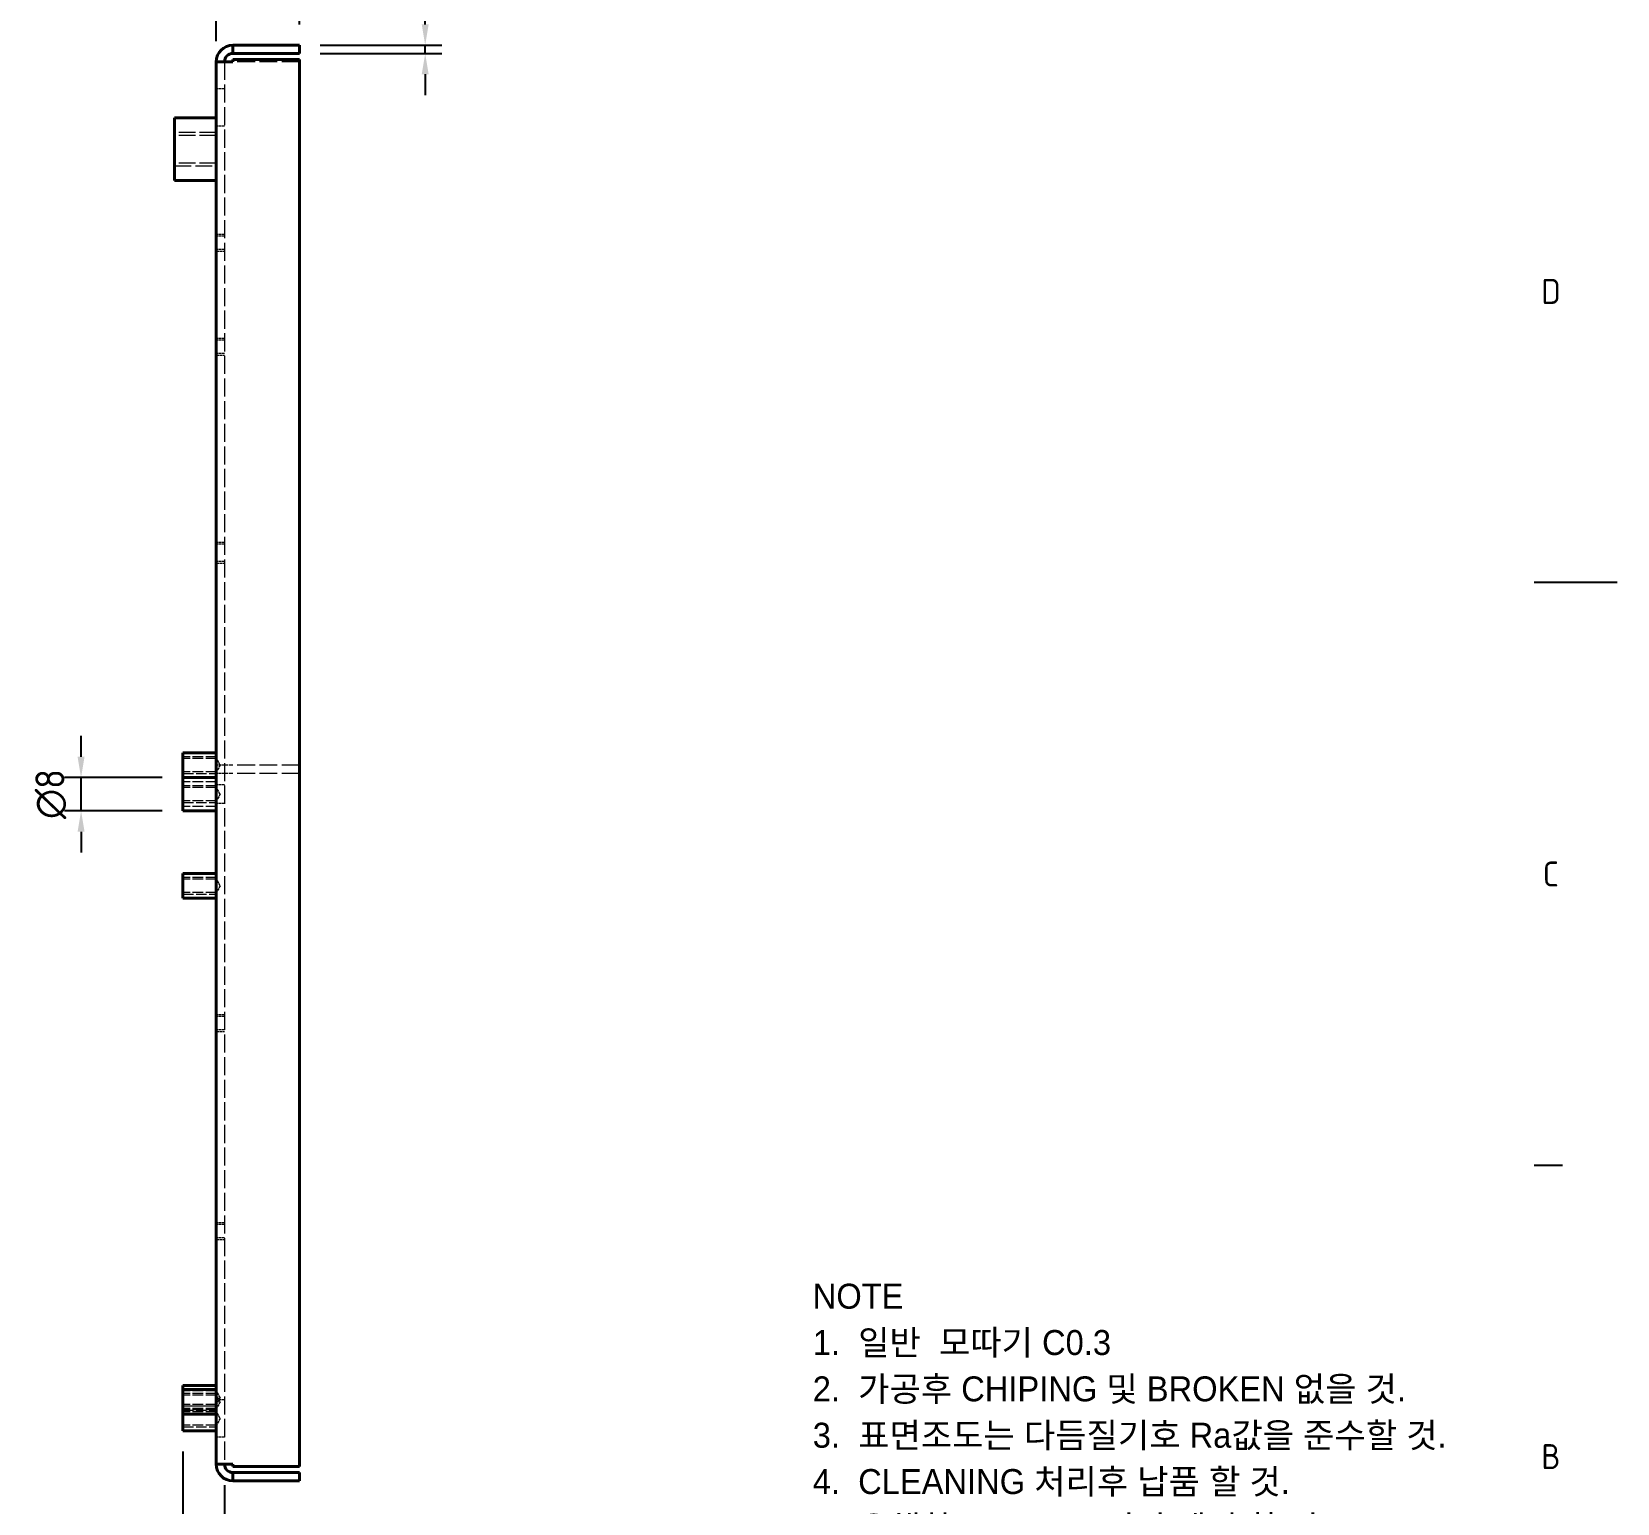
# Model space of a CAD drawing. Header units: millimetres. Extents: x 0 to 1188, y 0 to 840.
# Drawn here: x 807 to 1188, y 198.7 to 552.3 of the extents above; entities that cross this region are included whole.
import ezdxf

# ---------------------------------------------------------------- set-up
doc = ezdxf.new("R2010")
doc.units = ezdxf.units.MM
doc.header["$LTSCALE"] = 2
doc.linetypes.add('DASHED', pattern=[0.2067, 0.1654, -0.0413])
doc.layers.get('0').update_dxf_attribs({"color": 3, "lineweight": 25})
for name, color, linetype, lineweight in [('가려진 것(ISO)', 2, 'DASHED', 18), ('가시적인 것(ISO)', 3, 'Continuous', 40), ('경계(ISO)', 7, 'Continuous', 25), ('기호(ISO)', 5, 'Continuous', 25), ('치수(ISO)', 2, 'Continuous', 25)]:
    doc.layers.add(name, color=color, linetype=linetype, lineweight=lineweight)
doc.styles.add('ISO Proportional', font='arial.ttf')
doc.styles.add('문자 텍스트_PSTEK_POSCO', font='isocp.shx')
doc.styles.add('치수 텍스트_PSTEK_POSCO', font='isocp.shx')
doc.dimstyles.new('치수_PSTEK_POSCO', dxfattribs={"dimscale": 2, "dimtxt": 3.5, "dimasz": 2.5, "dimexe": 2, "dimexo": 2.5, "dimgap": 1, "dimtad": 1, "dimrnd": 1e-08, "dimdsep": 46, "dimtxsty": '치수 텍스트_PSTEK_POSCO', "dimcen": 0.09, "dimdle": 10, "dimclrd": 7, "dimclre": 7, "dimclrt": 2, "dimadec": 1, "dimazin": 2, "dimtfac": 1, "dimtmove": 0, "dimatfit": 3, "dimfxl": 0, "dimtolj": 1, "dimlwd": -1, "dimlwe": -1, "dimarcsym": 0})

# ---------------------------------------------------------------- blocks, each defined once
blk = doc.blocks.new('경계 Default Border')
at = {"layer": '경계(ISO)'}
blk.add_line((584.0000152587891, 140), (587.400016784668, 140), dxfattribs=at)
at = {"layer": '경계(ISO)', "flags": 128}
blk.add_lwpolyline([(594.0000152587891, 210), (584.0000152587891, 210)], dxfattribs=at)
at = {"layer": '경계(ISO)', "color": 2, "char_height": 3.00000011920929, "attachment_point": 7, "style": '문자 텍스트_PSTEK_POSCO'}
for s, insert in [('D', (584.8782702028949, 243.4713944559917)), ('C', (585.0445395201642, 173.4713944559917)), ('B', (584.8782702028949, 103.4713944559917))]:
    blk.add_mtext(s, dxfattribs=dict(at, insert=insert))
blk = doc.blocks.new('*D61')
at = {"layer": 'Defpoints', "color": 0}
for p in [(843.3140414176627, 216.1670181765794), (853.3140414177267, 208.1170181765792), (853.3140414177267, 184.0662645660576)]:
    blk.add_point(p, dxfattribs=at)
at = {"layer": '치수(ISO)', "color": 7}
for p, q in [((843.3140414176627, 211.1670181765794), (843.3140414176627, 180.0662645660576)), ((853.3140414177267, 203.1170181765792), (853.3140414177267, 180.0662645660576)), ((838.3140414176627, 184.0662645660576), (818.3156306026768, 184.0662645660576)), ((853.3140414177267, 184.0662645660576), (843.3140414176627, 184.0662645660576)), ((858.3140414177267, 184.0662645660576), (863.3140414177267, 184.0662645660576))]:
    blk.add_line(p, q, dxfattribs=at)
for points in [[(838.3140414176627, 184.899597899391), (838.3140414176627, 183.2329312327243), (843.3140414176627, 184.0662645660576)], [(858.3140414177267, 184.899597899391), (858.3140414177267, 183.2329312327243), (853.3140414177267, 184.0662645660576)]]:
    blk.add_solid(points, dxfattribs=at)
at = {"layer": '치수(ISO)', "color": 2, "insert": (820.3156306026767, 189.5662645660576), "char_height": 7, "attachment_point": 4, "style": '치수 텍스트_PSTEK_POSCO'}
blk.add_mtext('\\A1;10', dxfattribs=at)
blk = doc.blocks.new('*D62')
at = {"layer": 'Defpoints', "color": 0}
for p in [(871.3140414177269, 569.1170181765791), (871.3140414177269, 549.1170181765791), (851.3140414177267, 545.1170181765792)]:
    blk.add_point(p, dxfattribs=at)
at = {"layer": '치수(ISO)', "color": 7}
for p, q in [((851.3140414177267, 550.1170181765792), (851.3140414177267, 573.1170181765791)), ((871.3140414177269, 554.1170181765791), (871.3140414177269, 573.1170181765791)), ((856.3140414177267, 569.1170181765791), (866.3140414177269, 569.1170181765791))]:
    blk.add_line(p, q, dxfattribs=at)
for points in [[(856.3140414177267, 569.9503515099125), (856.3140414177267, 568.2836848432457), (851.3140414177267, 569.1170181765791)], [(866.3140414177269, 569.9503515099125), (866.3140414177269, 568.2836848432457), (871.3140414177269, 569.1170181765791)]]:
    blk.add_solid(points, dxfattribs=at)
at = {"layer": '치수(ISO)', "color": 2, "insert": (857.3724075594591, 574.6177071529571), "char_height": 7, "attachment_point": 4, "style": '치수 텍스트_PSTEK_POSCO'}
blk.add_mtext('\\A1;20', dxfattribs=at)
blk = doc.blocks.new('*D66')
at = {"layer": 'Defpoints', "color": 0}
for p in [(818.8355824306065, 373.1170181765794), (843.3140414176627, 373.1170181765794), (843.3140414176627, 365.1170181765794)]:
    blk.add_point(p, dxfattribs=at)
at = {"layer": '치수(ISO)', "color": 7}
for p, q in [((818.8355824306065, 378.1170181765794), (818.8355824306065, 383.1170181765794)), ((838.3140414176627, 373.1170181765794), (814.8355824306065, 373.1170181765794)), ((818.8355824306065, 365.1170181765794), (818.8355824306065, 373.1170181765794)), ((838.3140414176627, 365.1170181765794), (814.8355824306065, 365.1170181765794)), ((818.8355824306065, 360.1170181765794), (818.8355824306065, 355.1170181765794))]:
    blk.add_line(p, q, dxfattribs=at)
for points in [[(818.0022490972731, 378.1170181765794), (819.6689157639398, 378.1170181765794), (818.8355824306065, 373.1170181765794)], [(818.0022490972731, 360.1170181765794), (819.6689157639398, 360.1170181765794), (818.8355824306065, 365.1170181765794)]]:
    blk.add_solid(points, dxfattribs=at)
at = {"layer": '치수(ISO)', "color": 2, "insert": (811.5694853243922, 363.1578680717378), "char_height": 7, "attachment_point": 4, "rotation": 90, "style": '치수 텍스트_PSTEK_POSCO'}
blk.add_mtext('\\A1;\\fAIGDT|b0|i0;\\H7.0000;\\ln\\fisocp|b0|i0;\\H7.0000;8', dxfattribs=at)
blk = doc.blocks.new('*D67')
at = {"layer": 'Defpoints', "color": 0}
for p in [(871.3140414177269, 549.1170181765791), (871.3140414177269, 547.117018176579), (901.5317591310262, 547.117018176579)]:
    blk.add_point(p, dxfattribs=at)
at = {"layer": '치수(ISO)', "color": 7}
for p, q in [((901.5317591310262, 554.1170181765791), (901.5317591310262, 567.9732982863358)), ((876.3140414177269, 549.1170181765791), (905.5317591310262, 549.1170181765791)), ((901.5317591310262, 547.117018176579), (901.5317591310262, 549.1170181765791)), ((876.3140414177269, 547.117018176579), (905.5317591310262, 547.117018176579)), ((901.5317591310262, 542.117018176579), (901.5317591310262, 537.117018176579))]:
    blk.add_line(p, q, dxfattribs=at)
for points in [[(900.6984257976928, 554.1170181765791), (902.3650924643596, 554.1170181765791), (901.5317591310262, 549.1170181765791)], [(900.6984257976928, 542.117018176579), (902.3650924643596, 542.117018176579), (901.5317591310262, 547.117018176579)]]:
    blk.add_solid(points, dxfattribs=at)
at = {"layer": '치수(ISO)', "color": 2, "insert": (896.0310701546481, 562.5751289949974), "char_height": 7, "attachment_point": 4, "rotation": 90, "style": '치수 텍스트_PSTEK_POSCO'}
blk.add_mtext('\\A1;2', dxfattribs=at)
blk = doc.blocks.new('주석-STS 판금')
at = {"layer": '기호(ISO)', "color": 2, "insert": (-40.77821254730225, 35.03011363558471), "char_height": 3.00000011920929, "width": 104.0080766617257, "attachment_point": 1, "line_spacing_factor": 1.113390207290649, "style": 'ISO Proportional'}
blk.add_mtext('\\f굴림|b0|i0;\\H3.0000;NOTE\\P1.  일반  모따기 C0.3\\P2.  가공후 CHIPING 및 BROKEN 없을 것.\\P3.  표면조도는 다듬질기호 Ra값을 준수할 것.\\P4.  CLEANING 처리후 납품 할 것.\\P5.  유해한 BURR, 모서리 제거 할 것.\\P6.  후처리: 도장전 샌딩 SP10  \\P   - 색상:\\f굴림|b0|i0;\\H3.0000; KCC 5Y 7/1 \\P\\f굴림|b0|i0;\\H3.0000;   - 하도: 이노가닉 징크 30um.\\P   - 중도:  생략.\\P   - 상도: KCC 5Y 7/1 (분체)\\P   - 전체도막두께: Min. 120 um.\\P', dxfattribs=at)

msp = doc.modelspace()

# ---------------------------------------------------------------- linework, layer by layer
at = {"layer": '가려진 것(ISO)', "ltscale": 13.14824390411377}
msp.add_line((853.3140414177268, 545.1170181765792), (853.3140414177268, 208.1170181765792), dxfattribs=at)
at = {"layer": '가려진 것(ISO)', "ltscale": 12.90114498138428}
for p, q in [((871.3140414175906, 545.1170181765793), (855.3140414175907, 545.1170181765793)), ((871.3140414175906, 376.1170181765793), (855.3140414175907, 376.1170181765793)), ((871.3140414175773, 374.1170181765793), (855.3140414175773, 374.1170181765793))]:
    msp.add_line(p, q, dxfattribs=at)
at = {"layer": '가려진 것(ISO)', "ltscale": 1.904596567153931}
for p, q in [((853.3140414177235, 538.6170181765792), (851.3140414177235, 538.6170181765792)), ((853.3140414177235, 529.6170181765792), (851.3140414177235, 529.6170181765792)), ((853.314041417682, 503.6170181765793), (851.314041417682, 503.6170181765793)), ((853.314041417682, 503.2380181765793), (851.314041417682, 503.2380181765793)), ((853.314041417682, 499.9960181765794), (851.314041417682, 499.9960181765794)), ((851.314041417682, 499.6170181765793), (853.314041417682, 499.6170181765793)), ((853.314041417682, 478.6170181765793), (851.314041417682, 478.6170181765793)), ((853.314041417682, 478.2380181765793), (851.314041417682, 478.2380181765793)), ((853.314041417682, 474.9960181765794), (851.314041417682, 474.9960181765794)), ((851.314041417682, 474.6170181765793), (853.314041417682, 474.6170181765793)), ((853.3140414176738, 429.6170181765792), (851.3140414176737, 429.6170181765792)), ((853.3140414176738, 429.1840181765792), (851.3140414176737, 429.1840181765792)), ((853.3140414176738, 425.0500181765793), (851.3140414176737, 425.0500181765793)), ((851.3140414176737, 424.6170181765792), (853.3140414176738, 424.6170181765792)), ((853.3140414175915, 376.1170181765793), (851.3140414175916, 376.1170181765793)), ((853.3140414175915, 374.1170181765793), (851.3140414175916, 374.1170181765793)), ((853.3140414176627, 371.3670181765793), (851.3140414176627, 371.3670181765793)), ((853.3140414176627, 366.8670181765794), (851.3140414176627, 366.8670181765794)), ((853.3140414175812, 316.1170181765795), (851.3140414175812, 316.1170181765795)), ((853.3140414175812, 315.7380181765795), (851.3140414175812, 315.7380181765795)), ((853.3140414175812, 312.4960181765795), (851.3140414175812, 312.4960181765795)), ((851.3140414175812, 312.1170181765795), (853.3140414175812, 312.1170181765795)), ((853.3140414175812, 266.1170181765795), (851.3140414175812, 266.1170181765795)), ((853.3140414175812, 265.7380181765795), (851.3140414175812, 265.7380181765795)), ((853.3140414175812, 262.4960181765795), (851.3140414175812, 262.4960181765795)), ((851.3140414175812, 262.1170181765796), (853.3140414175812, 262.1170181765796)), ((853.3140414177235, 223.6170181765792), (851.3140414177235, 223.6170181765792)), ((853.3140414177235, 214.6170181765793), (851.3140414177235, 214.6170181765793))]:
    msp.add_line(p, q, dxfattribs=at)
at = {"layer": '가려진 것(ISO)', "ltscale": 12.09482383728027}
for p, q in [((851.3140414177132, 528.117018176579), (841.3140414177132, 528.117018176579)), ((851.3140414177132, 527.4405181765791), (841.3140414177132, 527.4405181765791)), ((851.3140414177132, 520.793518176579), (841.3140414177132, 520.793518176579)), ((841.3140414177132, 520.1170181765791), (851.3140414177132, 520.1170181765791))]:
    msp.add_line(p, q, dxfattribs=at)
at = {"layer": '가려진 것(ISO)', "ltscale": 7.618686199188232}
for p, q in [((851.3140414177101, 378.1170181765793), (843.3140414177102, 378.1170181765793)), ((851.3140414177101, 377.7380181765793), (843.3140414177102, 377.7380181765793)), ((851.3140414177101, 374.4960181765793), (843.3140414177102, 374.4960181765793)), ((843.3140414177102, 374.1170181765793), (851.3140414177101, 374.1170181765793)), ((851.3140414175887, 372.0670181765794), (843.3140414175887, 372.0670181765794)), ((851.3140414176627, 371.1170181765794), (843.3140414176627, 371.1170181765794)), ((851.3140414176627, 370.7380181765794), (843.3140414176627, 370.7380181765794)), ((851.3140414176627, 367.4960181765794), (843.3140414176627, 367.4960181765794)), ((843.3140414176627, 367.1170181765794), (851.3140414176627, 367.1170181765794)), ((851.3140414175887, 366.1670181765794), (843.3140414175887, 366.1670181765794)), ((851.3140414176938, 349.1170181765793), (843.3140414176938, 349.1170181765793)), ((851.3140414176938, 348.7380181765793), (843.3140414176938, 348.7380181765793)), ((851.3140414176938, 345.4960181765794), (843.3140414176938, 345.4960181765794)), ((843.3140414176938, 345.1170181765793), (851.3140414176938, 345.1170181765793)), ((851.3140414176938, 226.1170181765793), (843.3140414176938, 226.1170181765793)), ((851.3140414176938, 225.7380181765793), (843.3140414176938, 225.7380181765793)), ((851.3140414177101, 225.1170181765793), (843.3140414177102, 225.1170181765793)), ((851.3140414177101, 224.7380181765793), (843.3140414177102, 224.7380181765793)), ((851.3140414176938, 222.4960181765793), (843.3140414176938, 222.4960181765793)), ((843.3140414176938, 222.1170181765793), (851.3140414176938, 222.1170181765793)), ((851.3140414176627, 222.0670181765794), (843.3140414176627, 222.0670181765794)), ((851.3140414177101, 221.4960181765793), (843.3140414177102, 221.4960181765793)), ((851.3140414176938, 221.1670181765793), (843.3140414176938, 221.1670181765793)), ((843.3140414177102, 221.1170181765793), (851.3140414177101, 221.1170181765793)), ((851.3140414176627, 220.7380181765794), (843.3140414176627, 220.7380181765794)), ((851.3140414176627, 217.4960181765794), (843.3140414176627, 217.4960181765794)), ((843.3140414176627, 217.1170181765794), (851.3140414176627, 217.1170181765794))]:
    msp.add_line(p, q, dxfattribs=at)
at = {"layer": '가려진 것(ISO)', "ltscale": 1.80089795589447}
for p, q in [((852.2880364811539, 376.1170181765793), (851.3140414177101, 377.7380181765793)), ((852.2880364811539, 376.1170181765793), (851.3140414177101, 374.4960181765793)), ((852.2880364810322, 369.1170181765794), (851.3140414175887, 370.7380181765794)), ((852.2880364810322, 369.1170181765794), (851.3140414175887, 367.4960181765794)), ((852.2880364811375, 347.1170181765794), (851.3140414176938, 348.7380181765793)), ((852.2880364811375, 347.1170181765794), (851.3140414176938, 345.4960181765794)), ((852.2880364811375, 224.1170181765793), (851.3140414176938, 225.7380181765793)), ((852.2880364811539, 223.1170181765793), (851.3140414177101, 224.7380181765793)), ((852.2880364811375, 224.1170181765793), (851.3140414176938, 222.4960181765793)), ((852.2880364811539, 223.1170181765793), (851.3140414177101, 221.4960181765793)), ((852.2880364811065, 219.1170181765794), (851.3140414176627, 220.7380181765794)), ((852.2880364811065, 219.1170181765794), (851.3140414176627, 217.4960181765794))]:
    msp.add_line(p, q, dxfattribs=at)
at = {"layer": '가려진 것(ISO)', "ltscale": 2.991790533065796}
for p, q in [((855.3140414175907, 376.1170181765793), (853.3140414175912, 376.1170181765793)), ((855.3140414175773, 374.1170181765793), (853.3140414175779, 374.1170181765793))]:
    msp.add_line(p, q, dxfattribs=at)
at = {"layer": '가시적인 것(ISO)'}
for p, q in [((871.3140414177269, 549.117018176579), (855.3140414177269, 549.1170181765791)), ((855.3140414177269, 547.1170181765791), (855.3140414177269, 549.1170181765791)), ((871.3140414177269, 547.117018176579), (871.3140414177269, 549.117018176579)), ((855.3140414177278, 545.1170181765792), (851.3140414177268, 545.1170181765792)), ((851.3140414177268, 208.1170181765792), (851.3140414177268, 545.1170181765792)), ((855.3140414177269, 547.1170181765791), (871.3140414177269, 547.117018176579)), ((855.3140414177279, 545.1170181765792), (855.3140414177279, 545.7028046142062)), ((855.3140414177279, 545.7028046142062), (871.3140414177279, 545.7028046142062)), ((871.3140414177279, 545.7028046142062), (871.3140414177279, 207.5312317389523)), ((841.3140414177132, 531.6170181765791), (841.3140414177132, 516.6170181765791)), ((851.3140414177132, 531.6170181765791), (841.3140414177132, 531.6170181765791)), ((851.3140414177132, 516.6170181765791), (841.3140414177132, 516.6170181765791)), ((843.3140414177102, 373.1670181765793), (843.3140414177102, 379.0670181765793)), ((851.3140414177101, 379.0670181765793), (843.3140414177102, 379.0670181765793)), ((851.3140414177101, 373.1670181765793), (843.3140414177102, 373.1670181765793)), ((843.3140414176627, 373.1170181765794), (843.3140414176627, 365.1170181765794)), ((851.3140414176627, 373.1170181765794), (843.3140414176627, 373.1170181765794)), ((851.3140414176627, 365.1170181765793), (843.3140414176627, 365.1170181765793)), ((843.3140414176938, 344.1670181765794), (843.3140414176938, 350.0670181765794)), ((851.3140414176938, 350.0670181765793), (843.3140414176938, 350.0670181765793)), ((851.3140414176938, 344.1670181765794), (843.3140414176938, 344.1670181765794)), ((843.3140414176945, 226.0670181765793), (843.3140414176938, 227.0670181765793)), ((851.3140414176938, 227.0670181765793), (843.3140414176938, 227.0670181765793)), ((843.3140414177102, 220.1670181765793), (843.3140414177102, 226.0670181765793)), ((851.3140414177101, 226.0670181765793), (843.3140414177102, 226.0670181765793)), ((843.3140414176627, 216.1670181765794), (843.3140414176636, 220.1670181765793)), ((851.3140414177101, 220.1670181765793), (843.3140414177102, 220.1670181765793)), ((851.3140414176627, 216.1670181765794), (843.3140414176627, 216.1670181765794)), ((851.3140414177267, 208.1170181765792), (855.3140414177278, 208.1170181765792)), ((855.3140414177279, 207.5312317389524), (855.3140414177279, 208.1170181765792)), ((871.3140414177279, 207.5312317389524), (855.3140414177279, 207.5312317389524)), ((855.3140414177269, 206.1170181765792), (871.314041417727, 206.1170181765793)), ((855.3140414177269, 206.1170181765792), (855.3140414177269, 204.1170181765792)), ((871.314041417727, 206.1170181765793), (871.314041417727, 204.1170181765793)), ((855.3140414177269, 204.1170181765792), (871.314041417727, 204.1170181765793))]:
    msp.add_line(p, q, dxfattribs=at)
for centre, radius, start, end in [((855.3140414177267, 545.1170181765792), 3.999999999999879, 90, 180), ((855.3140414177267, 545.1170181765792), 2.000000000000001, 90, 180), ((855.3140414177267, 208.1170181765793), 4.000000000000007, 180, 270), ((855.3140414177268, 208.1170181765793), 2.000000000000023, 180, 270.0000000000041)]:
    msp.add_arc(centre, radius, start, end, dxfattribs=at)

# ---------------------------------------------------------------- block references
at = {"xscale": 2, "yscale": 2, "zscale": 2}
for name, p in [('경계 Default Border', (0, 0)), ('주석-STS 판금', (1076.222540732157, 181.4309665991412))]:
    msp.add_blockref(name, p, dxfattribs=at)

# ---------------------------------------------------------------- dimensions: what is measured, and where the dimension line sits
at = {"layer": '치수(ISO)', "color": 7}
dim = msp.add_linear_dim(base=(871.3140414177269, 569.1170181765791), p1=(851.3140414177267, 545.1170181765792), p2=(871.3140414177269, 549.1170181765791), dimstyle='치수_PSTEK_POSCO', override={"dimdec": 2, "dimtp": 0, "dimtm": -0, "dimtdec": 2, "dimtofl": 0, "dimatfit": 1}, dxfattribs=at)
dim.commit()
dim.dimension.update_dxf_attribs({"geometry": '*D62', "text_midpoint": (861.3140414177268, 569.1170181765791), "dimtype": 160})
for base, p1, p2, angle, picture, middle in [((901.5317591310262, 547.117018176579), (871.3140414177269, 549.1170181765791), (871.3140414177269, 547.117018176579), 90, '*D67', (901.5317591310261, 564.2742136406666)), ((853.3140414177267, 184.0662645660576), (843.3140414176627, 216.1670181765794), (853.3140414177267, 208.1170181765792), 180, '*D61', (823.4683865081886, 184.0662645660576))]:
    dim = msp.add_linear_dim(base=base, p1=p1, p2=p2, angle=angle, dimstyle='치수_PSTEK_POSCO', override={"dimdec": 2, "dimtp": 0, "dimtm": -0, "dimtdec": 2, "dimtofl": 1, "dimatfit": 1}, dxfattribs=at)
    dim.commit()
    dim.dimension.update_dxf_attribs({"geometry": picture, "text_midpoint": middle, "dimtype": 160})
dim = msp.add_linear_dim(base=(818.8355824306065, 373.1170181765794), p1=(843.3140414176627, 365.1170181765794), p2=(843.3140414176627, 373.1170181765794), angle=90, text='\\fAIGDT|b0|i0;\\H7.0000;\\ln\\fisocp|b0|i0;\\H7.0000;<>', dimstyle='치수_PSTEK_POSCO', override={"dimdec": 2, "dimtp": 0, "dimtm": -0, "dimtdec": 2, "dimtofl": 1, "dimatfit": 1}, dxfattribs=at)
dim.commit()
dim.dimension.update_dxf_attribs({"geometry": '*D66', "text_midpoint": (818.8355824306063, 369.1170181765795), "dimtype": 160})

doc.saveas('drawing.dxf')
